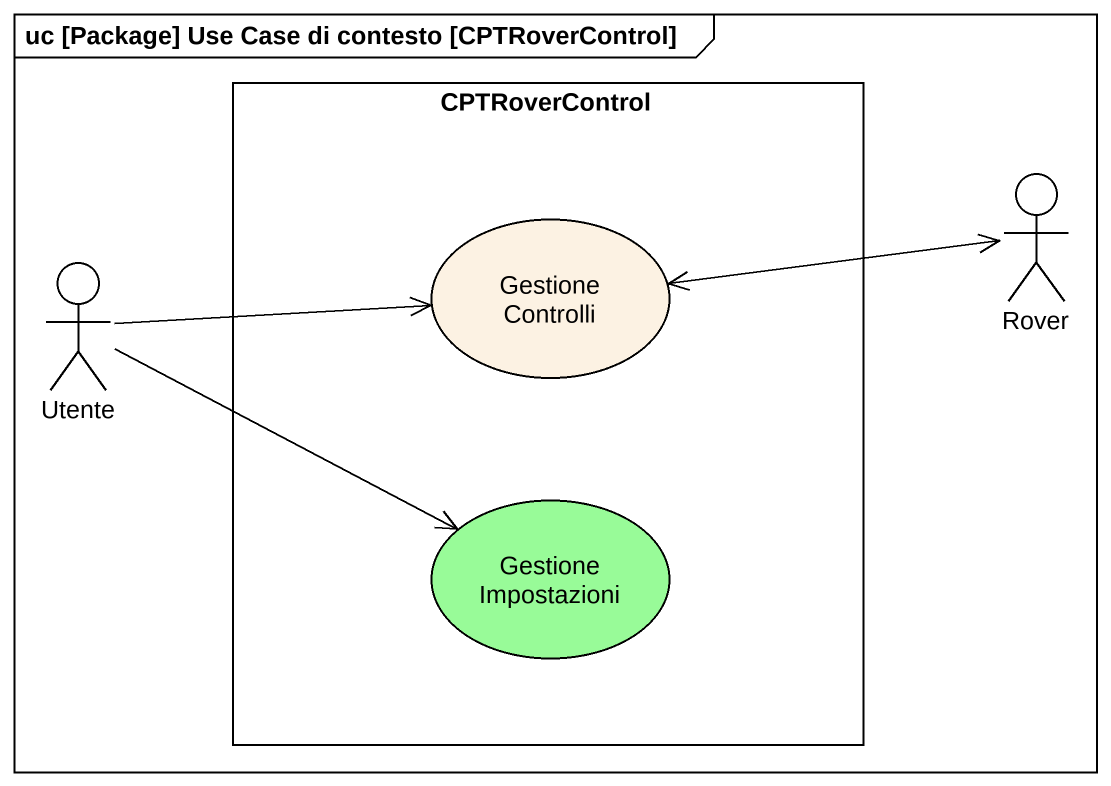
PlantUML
@startuml
mainframe uc [Package] Use Case di contesto [CPTRoverControl]
rectangle CPTRoverControl {
  usecase "Gestione Controlli" as Gestione_Controlli
  usecase "Gestione Impostazioni" as Gestione_Impostazioni #98FB98
}
actor Rover
actor Utente
Rover <-left-> Gestione_Controlli
Utente -right-> Gestione_Controlli
Utente -right-> Gestione_Impostazioni
@enduml
